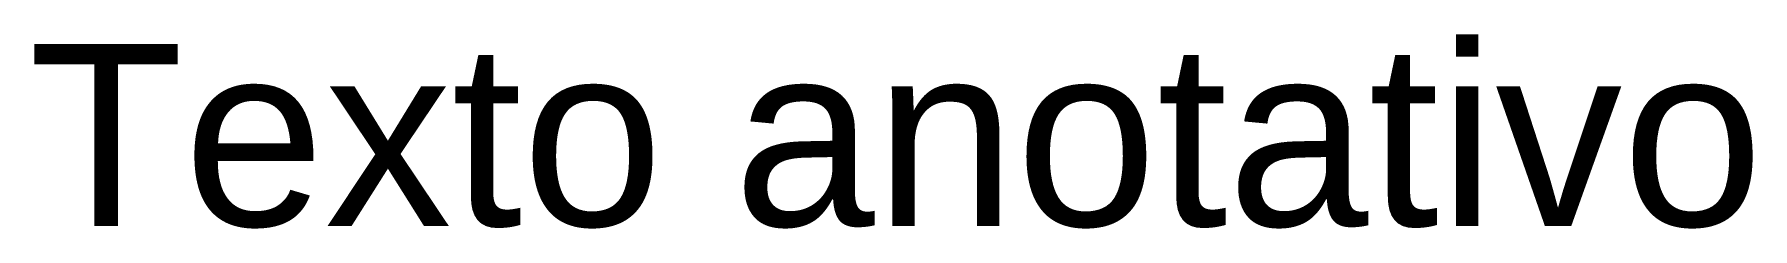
# Model space of a CAD drawing. Header units: inches. Extents: x 5.23 to 14.69, y 15.37 to 16.44.
import ezdxf

# ---------------------------------------------------------------- set-up
doc = ezdxf.new("R2010")
doc.units = ezdxf.units.IN
doc.header["$MEASUREMENT"] = 0
doc.styles.get("Standard").update_dxf_attribs({"font": 'ARIAL.TTF'})

msp = doc.modelspace()

# ---------------------------------------------------------------- texts
msp.add_text('Texto anotativo', height=1).set_placement((5.2021, 15.3818))

doc.saveas('drawing.dxf')
